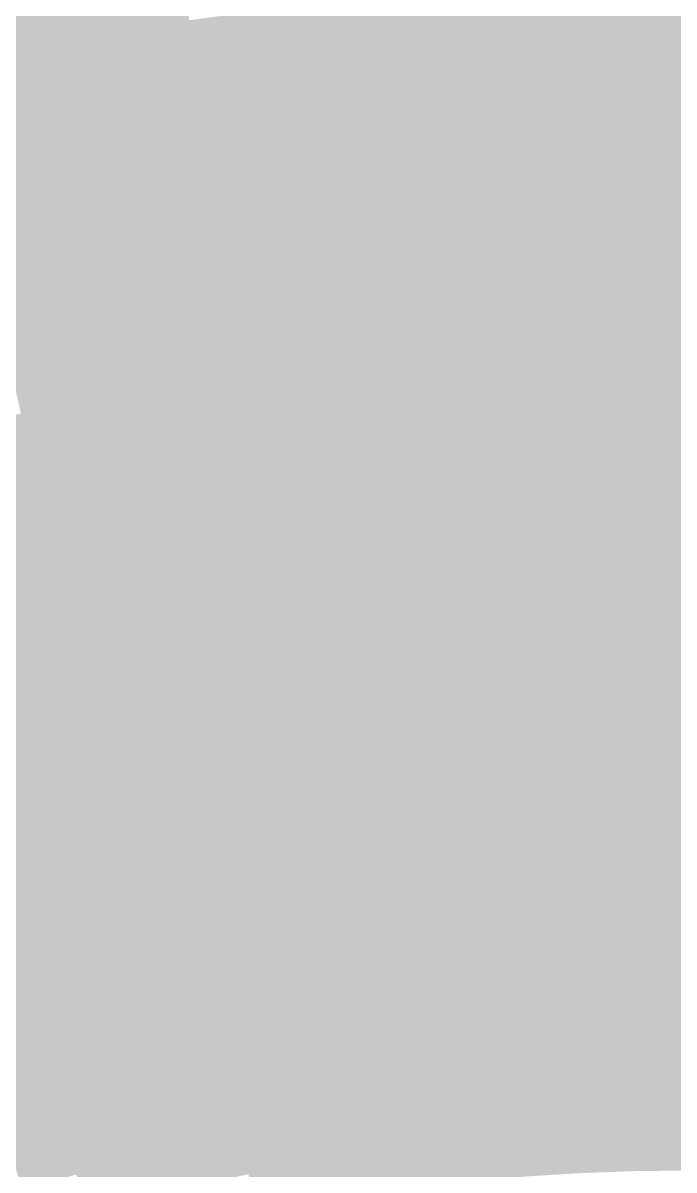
# Model space of a CAD drawing. Header units: inches. Extents: x -266 to 784, y -170 to 213.
# Drawn here: x -16.82 to -0.37, y 56.01 to 85 of the extents above; entities that cross this region are included whole.
import ezdxf

# ---------------------------------------------------------------- set-up
doc = ezdxf.new("R2010")
doc.units = ezdxf.units.IN
doc.header["$MEASUREMENT"] = 0

msp = doc.modelspace()

# ---------------------------------------------------------------- linework, layer by layer
at = {"color": 80, "true_color": 0x55ef00}
msp.add_solid([(-14.702722, 84.733877), (-14.873684, 85.719155), (-12.618821, 85.06918), (-12.765551, 86.058356)], dxfattribs=at)
at = {"color": 70, "true_color": 0x69eb00}
msp.add_solid([(-6.252988, 84.769689), (-6.326552, 85.766979), (-4.170752, 84.897614), (-4.21982, 85.896409)], dxfattribs=at)
at = {"color": 70, "true_color": 0x6feb00}
msp.add_solid([(-4.170752, 84.897614), (-4.21982, 85.896409), (-2.086004, 84.9744), (-2.110546, 85.974098)], dxfattribs=at)
at = {"color": 70, "true_color": 0x74eb00}
msp.add_solid([(-2.086004, 84.9744), (-2.110546, 85.974098), (0, 85), (0, 86)], dxfattribs=at)
at = {"color": 80, "true_color": 0x4fef00}
msp.add_solid([(-16.777768, 84.347534), (-16.972858, 85.328319), (-14.702722, 84.733877), (-14.873684, 85.719155)], dxfattribs=at)
at = {"color": 72, "true_color": 0x5eeb00}
msp.add_solid([(-10.404907, 84.36076), (-10.527318, 85.35324), (-8.331457, 84.590702), (-8.429474, 85.585886)], dxfattribs=at)
at = {"color": 72, "true_color": 0x64eb00}
msp.add_solid([(-8.331457, 84.590702), (-8.429474, 85.585886), (-6.252988, 84.769689), (-6.326552, 85.766979)], dxfattribs=at)
at = {"color": 80, "true_color": 0x4aef00}
msp.add_solid([(-18.842707, 83.910383), (-19.061808, 84.886085), (-16.777768, 84.347534), (-16.972858, 85.328319)], dxfattribs=at)
at = {"color": 80, "true_color": 0x59eb00}
msp.add_solid([(-12.47209, 84.080003), (-12.618821, 85.06918), (-10.404907, 84.36076), (-10.527318, 85.35324)], dxfattribs=at)
at = {"color": 80, "true_color": 0x53eb00}
msp.add_solid([(-14.531761, 83.7486), (-14.702722, 84.733877), (-12.47209, 84.080003), (-12.618821, 85.06918)], dxfattribs=at)
at = {"color": 72, "true_color": 0x6de600}
msp.add_solid([(-4.121685, 83.898818), (-4.170752, 84.897614), (-2.061463, 83.974701), (-2.086004, 84.9744)], dxfattribs=at)
at = {"color": 70, "true_color": 0x72e600}
msp.add_solid([(-2.061463, 83.974701), (-2.086004, 84.9744), (0, 84), (0, 85)], dxfattribs=at)
at = {"color": 80, "true_color": 0x4eeb00}
msp.add_solid([(-16.582677, 83.366749), (-16.777768, 84.347534), (-14.531761, 83.7486), (-14.702722, 84.733877)], dxfattribs=at)
at = {"color": 72, "true_color": 0x62e600}
msp.add_solid([(-8.23344, 83.595517), (-8.331457, 84.590702), (-6.179423, 83.772398), (-6.252988, 84.769689)], dxfattribs=at)
at = {"color": 72, "true_color": 0x68e600}
msp.add_solid([(-6.179423, 83.772398), (-6.252988, 84.769689), (-4.121685, 83.898818), (-4.170752, 84.897614)], dxfattribs=at)
at = {"color": 72, "true_color": 0x5de600}
msp.add_solid([(-10.282497, 83.368281), (-10.404907, 84.36076), (-8.23344, 83.595517), (-8.331457, 84.590702)], dxfattribs=at)
at = {"color": 80, "true_color": 0x48eb00}
msp.add_solid([(-18.623605, 82.934681), (-18.842707, 83.910383), (-16.582677, 83.366749), (-16.777768, 84.347534)], dxfattribs=at)
at = {"color": 80, "true_color": 0x52e600}
msp.add_solid([(-14.360799, 82.763322), (-14.531761, 83.7486), (-12.32536, 83.090827), (-12.47209, 84.080003)], dxfattribs=at)
at = {"color": 72, "true_color": 0x57e600}
msp.add_solid([(-12.32536, 83.090827), (-12.47209, 84.080003), (-10.282497, 83.368281), (-10.404907, 84.36076)], dxfattribs=at)
at = {"color": 72, "true_color": 0x66e200}
msp.add_solid([(-6.105859, 82.775108), (-6.179423, 83.772398), (-4.072617, 82.900023), (-4.121685, 83.898818)], dxfattribs=at)
at = {"color": 72, "true_color": 0x6be200}
msp.add_solid([(-4.072617, 82.900023), (-4.121685, 83.898818), (-2.036922, 82.975002), (-2.061463, 83.974701)], dxfattribs=at)
at = {"color": 72, "true_color": 0x70e200}
msp.add_solid([(-2.036922, 82.975002), (-2.061463, 83.974701), (0, 83), (0, 84)], dxfattribs=at)
at = {"color": 80, "true_color": 0x4de600}
msp.add_solid([(-16.387587, 82.385964), (-16.582677, 83.366749), (-14.360799, 82.763322), (-14.531761, 83.7486)], dxfattribs=at)
at = {"color": 72, "true_color": 0x5be200}
msp.add_solid([(-10.160086, 82.375801), (-10.282497, 83.368281), (-8.135423, 82.600332), (-8.23344, 83.595517)], dxfattribs=at)
at = {"color": 72, "true_color": 0x60e200}
msp.add_solid([(-8.135423, 82.600332), (-8.23344, 83.595517), (-6.105859, 82.775108), (-6.179423, 83.772398)], dxfattribs=at)
at = {"color": 80, "true_color": 0x47e600}
msp.add_solid([(-18.404504, 81.958979), (-18.623605, 82.934681), (-16.387587, 82.385964), (-16.582677, 83.366749)], dxfattribs=at)
at = {"color": 72, "true_color": 0x56e200}
msp.add_solid([(-12.178629, 82.10165), (-12.32536, 83.090827), (-10.160086, 82.375801), (-10.282497, 83.368281)], dxfattribs=at)
at = {"color": 72, "true_color": 0x50e200}
msp.add_solid([(-14.189837, 81.778044), (-14.360799, 82.763322), (-12.178629, 82.10165), (-12.32536, 83.090827)], dxfattribs=at)
at = {"color": 72, "true_color": 0x69de00}
msp.add_solid([(-4.023549, 81.901227), (-4.072617, 82.900023), (-2.012381, 81.975303), (-2.036922, 82.975002)], dxfattribs=at)
at = {"color": 72, "true_color": 0x6ede00}
msp.add_solid([(-2.012381, 81.975303), (-2.036922, 82.975002), (0, 82), (0, 83)], dxfattribs=at)
at = {"color": 80, "true_color": 0x4be200}
msp.add_solid([(-16.192497, 81.405178), (-16.387587, 82.385964), (-14.189837, 81.778044), (-14.360799, 82.763322)], dxfattribs=at)
at = {"color": 72, "true_color": 0x5ede00}
msp.add_solid([(-8.037406, 81.605148), (-8.135423, 82.600332), (-6.032294, 81.777817), (-6.105859, 82.775108)], dxfattribs=at)
at = {"color": 72, "true_color": 0x64de00}
msp.add_solid([(-6.032294, 81.777817), (-6.105859, 82.775108), (-4.023549, 81.901227), (-4.072617, 82.900023)], dxfattribs=at)
at = {"color": 82, "true_color": 0x46e200}
msp.add_solid([(-18.185403, 80.983277), (-18.404504, 81.958979), (-16.192497, 81.405178), (-16.387587, 82.385964)], dxfattribs=at)
at = {"color": 72, "true_color": 0x54de00}
msp.add_solid([(-12.031899, 81.112474), (-12.178629, 82.10165), (-10.037675, 81.383322), (-10.160086, 82.375801)], dxfattribs=at)
at = {"color": 72, "true_color": 0x59de00}
msp.add_solid([(-10.037675, 81.383322), (-10.160086, 82.375801), (-8.037406, 81.605148), (-8.135423, 82.600332)], dxfattribs=at)
at = {"color": 72, "true_color": 0x4fde00}
msp.add_solid([(-14.018875, 80.792767), (-14.189837, 81.778044), (-12.031899, 81.112474), (-12.178629, 82.10165)], dxfattribs=at)
at = {"color": 82, "true_color": 0x4ade00}
msp.add_solid([(-15.997406, 80.424393), (-16.192497, 81.405178), (-14.018875, 80.792767), (-14.189837, 81.778044)], dxfattribs=at)
at = {"color": 72, "true_color": 0x5dda00}
msp.add_solid([(-7.939388, 80.609963), (-8.037406, 81.605148), (-5.95873, 80.780527), (-6.032294, 81.777817)], dxfattribs=at)
at = {"color": 72, "true_color": 0x62da00}
msp.add_solid([(-5.95873, 80.780527), (-6.032294, 81.777817), (-3.974482, 80.902432), (-4.023549, 81.901227)], dxfattribs=at)
at = {"color": 72, "true_color": 0x67da00}
msp.add_solid([(-3.974482, 80.902432), (-4.023549, 81.901227), (-1.98784, 80.975604), (-2.012381, 81.975303)], dxfattribs=at)
at = {"color": 72, "true_color": 0x6cda00}
msp.add_solid([(-1.98784, 80.975604), (-2.012381, 81.975303), (0, 81), (0, 82)], dxfattribs=at)
at = {"color": 72, "true_color": 0x58da00}
msp.add_solid([(-9.915265, 80.390842), (-10.037675, 81.383322), (-7.939388, 80.609963), (-8.037406, 81.605148)], dxfattribs=at)
at = {"color": 82, "true_color": 0x44de00}
msp.add_solid([(-17.966302, 80.007575), (-18.185403, 80.983277), (-15.997406, 80.424393), (-16.192497, 81.405178)], dxfattribs=at)
at = {"color": 72, "true_color": 0x52da00}
msp.add_solid([(-11.885168, 80.123297), (-12.031899, 81.112474), (-9.915265, 80.390842), (-10.037675, 81.383322)], dxfattribs=at)
at = {"color": 72, "true_color": 0x4dda00}
msp.add_solid([(-13.847913, 79.807489), (-14.018875, 80.792767), (-11.885168, 80.123297), (-12.031899, 81.112474)], dxfattribs=at)
at = {"color": 72, "true_color": 0x60d500}
msp.add_solid([(-5.885165, 79.783237), (-5.95873, 80.780527), (-3.925414, 79.903636), (-3.974482, 80.902432)], dxfattribs=at)
at = {"color": 72, "true_color": 0x65d500}
msp.add_solid([(-3.925414, 79.903636), (-3.974482, 80.902432), (-1.963298, 79.975905), (-1.98784, 80.975604)], dxfattribs=at)
at = {"color": 72, "true_color": 0x6ad500}
msp.add_solid([(-1.963298, 79.975905), (-1.98784, 80.975604), (0, 80), (0, 81)], dxfattribs=at)
at = {"color": 82, "true_color": 0x48da00}
msp.add_solid([(-15.802316, 79.443608), (-15.997406, 80.424393), (-13.847913, 79.807489), (-14.018875, 80.792767)], dxfattribs=at)
at = {"color": 72, "true_color": 0x56d500}
msp.add_solid([(-9.792854, 79.398363), (-9.915265, 80.390842), (-7.841371, 79.614778), (-7.939388, 80.609963)], dxfattribs=at)
at = {"color": 72, "true_color": 0x5bd500}
msp.add_solid([(-7.841371, 79.614778), (-7.939388, 80.609963), (-5.885165, 79.783237), (-5.95873, 80.780527)], dxfattribs=at)
at = {"color": 82, "true_color": 0x43da00}
msp.add_solid([(-17.7472, 79.031873), (-17.966302, 80.007575), (-15.802316, 79.443608), (-15.997406, 80.424393)], dxfattribs=at)
at = {"color": 72, "true_color": 0x51d500}
msp.add_solid([(-11.738438, 79.134121), (-11.885168, 80.123297), (-9.792854, 79.398363), (-9.915265, 80.390842)], dxfattribs=at)
at = {"color": 82, "true_color": 0x4cd500}
msp.add_solid([(-13.676951, 78.822211), (-13.847913, 79.807489), (-11.738438, 79.134121), (-11.885168, 80.123297)], dxfattribs=at)
at = {"color": 82, "true_color": 0x47d500}
msp.add_solid([(-15.607226, 78.462822), (-15.802316, 79.443608), (-13.676951, 78.822211), (-13.847913, 79.807489)], dxfattribs=at)
at = {"color": 72, "true_color": 0x59d100}
msp.add_solid([(-7.743354, 78.619593), (-7.841371, 79.614778), (-5.811601, 78.785946), (-5.885165, 79.783237)], dxfattribs=at)
at = {"color": 72, "true_color": 0x5ed100}
msp.add_solid([(-5.811601, 78.785946), (-5.885165, 79.783237), (-3.876346, 78.904841), (-3.925414, 79.903636)], dxfattribs=at)
at = {"color": 72, "true_color": 0x63d100}
msp.add_solid([(-3.876346, 78.904841), (-3.925414, 79.903636), (-1.938757, 78.976207), (-1.963298, 79.975905)], dxfattribs=at)
at = {"color": 72, "true_color": 0x68d100}
msp.add_solid([(-1.938757, 78.976207), (-1.963298, 79.975905), (0, 79), (0, 80)], dxfattribs=at)
at = {"color": 82, "true_color": 0x42d500}
msp.add_solid([(-17.528099, 78.05617), (-17.7472, 79.031873), (-15.607226, 78.462822), (-15.802316, 79.443608)], dxfattribs=at)
at = {"color": 72, "true_color": 0x54d100}
msp.add_solid([(-9.670443, 78.405883), (-9.792854, 79.398363), (-7.743354, 78.619593), (-7.841371, 79.614778)], dxfattribs=at)
at = {"color": 72, "true_color": 0x4fd100}
msp.add_solid([(-11.591707, 78.144944), (-11.738438, 79.134121), (-9.670443, 78.405883), (-9.792854, 79.398363)], dxfattribs=at)
at = {"color": 82, "true_color": 0x4ad100}
msp.add_solid([(-13.505989, 77.836934), (-13.676951, 78.822211), (-11.591707, 78.144944), (-11.738438, 79.134121)], dxfattribs=at)
at = {"color": 72, "true_color": 0x5ccd00}
msp.add_solid([(-5.738036, 77.788656), (-5.811601, 78.785946), (-3.827279, 77.906046), (-3.876346, 78.904841)], dxfattribs=at)
at = {"color": 72, "true_color": 0x61cd00}
msp.add_solid([(-3.827279, 77.906046), (-3.876346, 78.904841), (-1.914216, 77.976508), (-1.938757, 78.976207)], dxfattribs=at)
at = {"color": 72, "true_color": 0x66cd00}
msp.add_solid([(-1.914216, 77.976508), (-1.938757, 78.976207), (0, 78), (0, 79)], dxfattribs=at)
at = {"color": 82, "true_color": 0x45d100}
msp.add_solid([(-15.412135, 77.482037), (-15.607226, 78.462822), (-13.505989, 77.836934), (-13.676951, 78.822211)], dxfattribs=at)
at = {"color": 72, "true_color": 0x52cd00}
msp.add_solid([(-9.548033, 77.413404), (-9.670443, 78.405883), (-7.645337, 77.624409), (-7.743354, 78.619593)], dxfattribs=at)
at = {"color": 72, "true_color": 0x57cd00}
msp.add_solid([(-7.645337, 77.624409), (-7.743354, 78.619593), (-5.738036, 77.788656), (-5.811601, 78.785946)], dxfattribs=at)
at = {"color": 82, "true_color": 0x41d100}
msp.add_solid([(-17.308998, 77.080468), (-17.528099, 78.05617), (-15.412135, 77.482037), (-15.607226, 78.462822)], dxfattribs=at)
at = {"color": 72, "true_color": 0x4ecd00}
msp.add_solid([(-11.444977, 77.155768), (-11.591707, 78.144944), (-9.548033, 77.413404), (-9.670443, 78.405883)], dxfattribs=at)
at = {"color": 82, "true_color": 0x49cd00}
msp.add_solid([(-13.335027, 76.851656), (-13.505989, 77.836934), (-11.444977, 77.155768), (-11.591707, 78.144944)], dxfattribs=at)
at = {"color": 72, "true_color": 0x63c900}
msp.add_solid([(-1.889675, 76.976809), (-1.914216, 77.976508), (0, 77), (0, 78)], dxfattribs=at)
at = {"color": 82, "true_color": 0x44cd00}
msp.add_solid([(-15.217045, 76.501252), (-15.412135, 77.482037), (-13.335027, 76.851656), (-13.505989, 77.836934)], dxfattribs=at)
at = {"color": 72, "true_color": 0x55c900}
msp.add_solid([(-7.54732, 76.629224), (-7.645337, 77.624409), (-5.664471, 76.791365), (-5.738036, 77.788656)], dxfattribs=at)
at = {"color": 72, "true_color": 0x5ac900}
msp.add_solid([(-5.664471, 76.791365), (-5.738036, 77.788656), (-3.778211, 76.90725), (-3.827279, 77.906046)], dxfattribs=at)
at = {"color": 72, "true_color": 0x5fc900}
msp.add_solid([(-3.778211, 76.90725), (-3.827279, 77.906046), (-1.889675, 76.976809), (-1.914216, 77.976508)], dxfattribs=at)
at = {"color": 82, "true_color": 0x3fcd00}
msp.add_solid([(-17.089897, 76.104766), (-17.308998, 77.080468), (-15.217045, 76.501252), (-15.412135, 77.482037)], dxfattribs=at)
at = {"color": 82, "true_color": 0x4cc900}
msp.add_solid([(-11.298247, 76.166591), (-11.444977, 77.155768), (-9.425622, 76.420924), (-9.548033, 77.413404)], dxfattribs=at)
at = {"color": 72, "true_color": 0x51c900}
msp.add_solid([(-9.425622, 76.420924), (-9.548033, 77.413404), (-7.54732, 76.629224), (-7.645337, 77.624409)], dxfattribs=at)
at = {"color": 82, "true_color": 0x47c900}
msp.add_solid([(-13.164065, 75.866378), (-13.335027, 76.851656), (-11.298247, 76.166591), (-11.444977, 77.155768)], dxfattribs=at)
at = {"color": 82, "true_color": 0x43c900}
msp.add_solid([(-15.021955, 75.520467), (-15.217045, 76.501252), (-13.164065, 75.866378), (-13.335027, 76.851656)], dxfattribs=at)
at = {"color": 72, "true_color": 0x58c400}
msp.add_solid([(-5.590907, 75.794075), (-5.664471, 76.791365), (-3.729143, 75.908455), (-3.778211, 76.90725)], dxfattribs=at)
at = {"color": 72, "true_color": 0x5dc400}
msp.add_solid([(-3.729143, 75.908455), (-3.778211, 76.90725), (-1.865133, 75.97711), (-1.889675, 76.976809)], dxfattribs=at)
at = {"color": 72, "true_color": 0x61c400}
msp.add_solid([(-1.865133, 75.97711), (-1.889675, 76.976809), (0, 76), (0, 77)], dxfattribs=at)
at = {"color": 72, "true_color": 0x4fc400}
msp.add_solid([(-9.303211, 75.428445), (-9.425622, 76.420924), (-7.449303, 75.634039), (-7.54732, 76.629224)], dxfattribs=at)
at = {"color": 72, "true_color": 0x54c400}
msp.add_solid([(-7.449303, 75.634039), (-7.54732, 76.629224), (-5.590907, 75.794075), (-5.664471, 76.791365)], dxfattribs=at)
at = {"color": 82, "true_color": 0x3ec900}
msp.add_solid([(-16.870795, 75.129064), (-17.089897, 76.104766), (-15.021955, 75.520467), (-15.217045, 76.501252)], dxfattribs=at)
at = {"color": 82, "true_color": 0x4ac400}
msp.add_solid([(-11.151516, 75.177415), (-11.298247, 76.166591), (-9.303211, 75.428445), (-9.425622, 76.420924)], dxfattribs=at)
at = {"color": 82, "true_color": 0x46c400}
msp.add_solid([(-12.993104, 74.881101), (-13.164065, 75.866378), (-11.151516, 75.177415), (-11.298247, 76.166591)], dxfattribs=at)
at = {"color": 72, "true_color": 0x5bc000}
msp.add_solid([(-3.680076, 74.909659), (-3.729143, 75.908455), (-1.840592, 74.977411), (-1.865133, 75.97711)], dxfattribs=at)
at = {"color": 72, "true_color": 0x5fc000}
msp.add_solid([(-1.840592, 74.977411), (-1.865133, 75.97711), (0, 75), (0, 76)], dxfattribs=at)
at = {"color": 82, "true_color": 0x41c400}
msp.add_solid([(-14.826864, 74.539681), (-15.021955, 75.520467), (-12.993104, 74.881101), (-13.164065, 75.866378)], dxfattribs=at)
at = {"color": 72, "true_color": 0x52c000}
msp.add_solid([(-7.351286, 74.638855), (-7.449303, 75.634039), (-5.517342, 74.796784), (-5.590907, 75.794075)], dxfattribs=at)
at = {"color": 72, "true_color": 0x56c000}
msp.add_solid([(-5.517342, 74.796784), (-5.590907, 75.794075), (-3.680076, 74.909659), (-3.729143, 75.908455)], dxfattribs=at)
at = {"color": 82, "true_color": 0x3dc400}
msp.add_solid([(-16.651694, 74.153362), (-16.870795, 75.129064), (-14.826864, 74.539681), (-15.021955, 75.520467)], dxfattribs=at)
at = {"color": 82, "true_color": 0x49c000}
msp.add_solid([(-11.004786, 74.188238), (-11.151516, 75.177415), (-9.180801, 74.435965), (-9.303211, 75.428445)], dxfattribs=at)
at = {"color": 72, "true_color": 0x4dc000}
msp.add_solid([(-9.180801, 74.435965), (-9.303211, 75.428445), (-7.351286, 74.638855), (-7.449303, 75.634039)], dxfattribs=at)
at = {"color": 82, "true_color": 0x38c400}
msp.add_solid([(-18.466494, 73.722375), (-18.709474, 74.692406), (-16.651694, 74.153362), (-16.870795, 75.129064)], dxfattribs=at)
at = {"color": 82, "true_color": 0x44c000}
msp.add_solid([(-12.822142, 73.895823), (-12.993104, 74.881101), (-11.004786, 74.188238), (-11.151516, 75.177415)], dxfattribs=at)
at = {"color": 82, "true_color": 0x40c000}
msp.add_solid([(-14.631774, 73.558896), (-14.826864, 74.539681), (-12.822142, 73.895823), (-12.993104, 74.881101)], dxfattribs=at)
at = {"color": 72, "true_color": 0x50bc00}
msp.add_solid([(-7.253268, 73.64367), (-7.351286, 74.638855), (-5.443778, 73.799494), (-5.517342, 74.796784)], dxfattribs=at)
at = {"color": 72, "true_color": 0x54bc00}
msp.add_solid([(-5.443778, 73.799494), (-5.517342, 74.796784), (-3.631008, 73.910864), (-3.680076, 74.909659)], dxfattribs=at)
at = {"color": 72, "true_color": 0x59bc00}
msp.add_solid([(-3.631008, 73.910864), (-3.680076, 74.909659), (-1.816051, 73.977713), (-1.840592, 74.977411)], dxfattribs=at)
at = {"color": 72, "true_color": 0x5dbc00}
msp.add_solid([(-1.816051, 73.977713), (-1.840592, 74.977411), (0, 74), (0, 75)], dxfattribs=at)
at = {"color": 82, "true_color": 0x3bc000}
msp.add_solid([(-16.432593, 73.17766), (-16.651694, 74.153362), (-14.631774, 73.558896), (-14.826864, 74.539681)], dxfattribs=at)
at = {"color": 82, "true_color": 0x4cbc00}
msp.add_solid([(-9.05839, 73.443486), (-9.180801, 74.435965), (-7.253268, 73.64367), (-7.351286, 74.638855)], dxfattribs=at)
at = {"color": 82, "true_color": 0x47bc00}
msp.add_solid([(-10.858055, 73.199062), (-11.004786, 74.188238), (-9.05839, 73.443486), (-9.180801, 74.435965)], dxfattribs=at)
at = {"color": 82, "true_color": 0x37c000}
msp.add_solid([(-18.223513, 72.752344), (-18.466494, 73.722375), (-16.432593, 73.17766), (-16.651694, 74.153362)], dxfattribs=at)
at = {"color": 82, "true_color": 0x43bc00}
msp.add_solid([(-12.65118, 72.910546), (-12.822142, 73.895823), (-10.858055, 73.199062), (-11.004786, 74.188238)], dxfattribs=at)
at = {"color": 72, "true_color": 0x57b700}
msp.add_solid([(-3.58194, 72.912068), (-3.631008, 73.910864), (-1.79151, 72.978014), (-1.816051, 73.977713)], dxfattribs=at)
at = {"color": 72, "true_color": 0x5bb700}
msp.add_solid([(-1.79151, 72.978014), (-1.816051, 73.977713), (0, 73), (0, 74)], dxfattribs=at)
at = {"color": 82, "true_color": 0x3ebc00}
msp.add_solid([(-14.436684, 72.578111), (-14.631774, 73.558896), (-12.65118, 72.910546), (-12.822142, 73.895823)], dxfattribs=at)
at = {"color": 74, "true_color": 0x4ab700}
msp.add_solid([(-8.935979, 72.451006), (-9.05839, 73.443486), (-7.155251, 72.648485), (-7.253268, 73.64367)], dxfattribs=at)
at = {"color": 74, "true_color": 0x4eb700}
msp.add_solid([(-7.155251, 72.648485), (-7.253268, 73.64367), (-5.370213, 72.802203), (-5.443778, 73.799494)], dxfattribs=at)
at = {"color": 72, "true_color": 0x52b700}
msp.add_solid([(-5.370213, 72.802203), (-5.443778, 73.799494), (-3.58194, 72.912068), (-3.631008, 73.910864)], dxfattribs=at)
at = {"color": 82, "true_color": 0x3abc00}
msp.add_solid([(-16.213492, 72.201958), (-16.432593, 73.17766), (-14.436684, 72.578111), (-14.631774, 73.558896)], dxfattribs=at)
at = {"color": 82, "true_color": 0x46b700}
msp.add_solid([(-10.711325, 72.209885), (-10.858055, 73.199062), (-8.935979, 72.451006), (-9.05839, 73.443486)], dxfattribs=at)
at = {"color": 82, "true_color": 0x36bc00}
msp.add_solid([(-17.980533, 71.782313), (-18.223513, 72.752344), (-16.213492, 72.201958), (-16.432593, 73.17766)], dxfattribs=at)
at = {"color": 82, "true_color": 0x41b700}
msp.add_solid([(-12.480218, 71.925268), (-12.65118, 72.910546), (-10.711325, 72.209885), (-10.858055, 73.199062)], dxfattribs=at)
at = {"color": 82, "true_color": 0x3db700}
msp.add_solid([(-14.241594, 71.597325), (-14.436684, 72.578111), (-12.480218, 71.925268), (-12.65118, 72.910546)], dxfattribs=at)
at = {"color": 74, "true_color": 0x4cb300}
msp.add_solid([(-7.057234, 71.6533), (-7.155251, 72.648485), (-5.296649, 71.804913), (-5.370213, 72.802203)], dxfattribs=at)
at = {"color": 74, "true_color": 0x51b300}
msp.add_solid([(-5.296649, 71.804913), (-5.370213, 72.802203), (-3.532873, 71.913273), (-3.58194, 72.912068)], dxfattribs=at)
at = {"color": 74, "true_color": 0x55b300}
msp.add_solid([(-3.532873, 71.913273), (-3.58194, 72.912068), (-1.766968, 71.978315), (-1.79151, 72.978014)], dxfattribs=at)
at = {"color": 72, "true_color": 0x59b300}
msp.add_solid([(-1.766968, 71.978315), (-1.79151, 72.978014), (0, 72), (0, 73)], dxfattribs=at)
at = {"color": 82, "true_color": 0x39b700}
msp.add_solid([(-15.994391, 71.226255), (-16.213492, 72.201958), (-14.241594, 71.597325), (-14.436684, 72.578111)], dxfattribs=at)
at = {"color": 74, "true_color": 0x48b300}
msp.add_solid([(-8.813569, 71.458526), (-8.935979, 72.451006), (-7.057234, 71.6533), (-7.155251, 72.648485)], dxfattribs=at)
at = {"color": 82, "true_color": 0x34b700}
msp.add_solid([(-17.737553, 70.812281), (-17.980533, 71.782313), (-15.994391, 71.226255), (-16.213492, 72.201958)], dxfattribs=at)
at = {"color": 82, "true_color": 0x40b300}
msp.add_solid([(-12.309256, 70.93999), (-12.480218, 71.925268), (-10.564594, 71.220709), (-10.711325, 72.209885)], dxfattribs=at)
at = {"color": 74, "true_color": 0x44b300}
msp.add_solid([(-10.564594, 71.220709), (-10.711325, 72.209885), (-8.813569, 71.458526), (-8.935979, 72.451006)], dxfattribs=at)
at = {"color": 82, "true_color": 0x3bb300}
msp.add_solid([(-14.046503, 70.61654), (-14.241594, 71.597325), (-12.309256, 70.93999), (-12.480218, 71.925268)], dxfattribs=at)
at = {"color": 74, "true_color": 0x4faf00}
msp.add_solid([(-5.223084, 70.807622), (-5.296649, 71.804913), (-3.483805, 70.914477), (-3.532873, 71.913273)], dxfattribs=at)
at = {"color": 74, "true_color": 0x53af00}
msp.add_solid([(-3.483805, 70.914477), (-3.532873, 71.913273), (-1.742427, 70.978616), (-1.766968, 71.978315)], dxfattribs=at)
at = {"color": 74, "true_color": 0x57af00}
msp.add_solid([(-1.742427, 70.978616), (-1.766968, 71.978315), (0, 71), (0, 72)], dxfattribs=at)
at = {"color": 74, "true_color": 0x46af00}
msp.add_solid([(-8.691158, 70.466047), (-8.813569, 71.458526), (-6.959217, 70.658116), (-7.057234, 71.6533)], dxfattribs=at)
at = {"color": 74, "true_color": 0x4aaf00}
msp.add_solid([(-6.959217, 70.658116), (-7.057234, 71.6533), (-5.223084, 70.807622), (-5.296649, 71.804913)], dxfattribs=at)
at = {"color": 82, "true_color": 0x37b300}
msp.add_solid([(-15.775289, 70.250553), (-15.994391, 71.226255), (-14.046503, 70.61654), (-14.241594, 71.597325)], dxfattribs=at)
at = {"color": 74, "true_color": 0x42af00}
msp.add_solid([(-10.417864, 70.231532), (-10.564594, 71.220709), (-8.691158, 70.466047), (-8.813569, 71.458526)], dxfattribs=at)
at = {"color": 82, "true_color": 0x33b300}
msp.add_solid([(-17.494573, 69.84225), (-17.737553, 70.812281), (-15.775289, 70.250553), (-15.994391, 71.226255)], dxfattribs=at)
at = {"color": 74, "true_color": 0x3eaf00}
msp.add_solid([(-12.138294, 69.954713), (-12.309256, 70.93999), (-10.417864, 70.231532), (-10.564594, 71.220709)], dxfattribs=at)
at = {"color": 74, "true_color": 0x3aaf00}
msp.add_solid([(-13.851413, 69.635755), (-14.046503, 70.61654), (-12.138294, 69.954713), (-12.309256, 70.93999)], dxfattribs=at)
at = {"color": 74, "true_color": 0x49ab00}
msp.add_solid([(-6.8612, 69.662931), (-6.959217, 70.658116), (-5.149519, 69.810332), (-5.223084, 70.807622)], dxfattribs=at)
at = {"color": 74, "true_color": 0x4dab00}
msp.add_solid([(-5.149519, 69.810332), (-5.223084, 70.807622), (-3.434737, 69.915682), (-3.483805, 70.914477)], dxfattribs=at)
at = {"color": 74, "true_color": 0x51ab00}
msp.add_solid([(-3.434737, 69.915682), (-3.483805, 70.914477), (-1.717886, 69.978917), (-1.742427, 70.978616)], dxfattribs=at)
at = {"color": 74, "true_color": 0x55ab00}
msp.add_solid([(-1.717886, 69.978917), (-1.742427, 70.978616), (0, 70), (0, 71)], dxfattribs=at)
at = {"color": 84, "true_color": 0x36af00}
msp.add_solid([(-15.556188, 69.274851), (-15.775289, 70.250553), (-13.851413, 69.635755), (-14.046503, 70.61654)], dxfattribs=at)
at = {"color": 74, "true_color": 0x41ab00}
msp.add_solid([(-10.271133, 69.242356), (-10.417864, 70.231532), (-8.568747, 69.473567), (-8.691158, 70.466047)], dxfattribs=at)
at = {"color": 74, "true_color": 0x45ab00}
msp.add_solid([(-8.568747, 69.473567), (-8.691158, 70.466047), (-6.8612, 69.662931), (-6.959217, 70.658116)], dxfattribs=at)
at = {"color": 84, "true_color": 0x32af00}
msp.add_solid([(-17.251593, 68.872219), (-17.494573, 69.84225), (-15.556188, 69.274851), (-15.775289, 70.250553)], dxfattribs=at)
at = {"color": 74, "true_color": 0x3dab00}
msp.add_solid([(-11.967332, 68.969435), (-12.138294, 69.954713), (-10.271133, 69.242356), (-10.417864, 70.231532)], dxfattribs=at)
at = {"color": 74, "true_color": 0x39ab00}
msp.add_solid([(-13.656323, 68.65497), (-13.851413, 69.635755), (-11.967332, 68.969435), (-12.138294, 69.954713)], dxfattribs=at)
at = {"color": 74, "true_color": 0x4ba600}
msp.add_solid([(-5.075955, 68.813042), (-5.149519, 69.810332), (-3.38567, 68.916886), (-3.434737, 69.915682)], dxfattribs=at)
at = {"color": 74, "true_color": 0x4fa600}
msp.add_solid([(-3.38567, 68.916886), (-3.434737, 69.915682), (-1.693345, 68.979218), (-1.717886, 69.978917)], dxfattribs=at)
at = {"color": 74, "true_color": 0x53a600}
msp.add_solid([(-1.693345, 68.979218), (-1.717886, 69.978917), (0, 69), (0, 70)], dxfattribs=at)
at = {"color": 84, "true_color": 0x35ab00}
msp.add_solid([(-15.337087, 68.299149), (-15.556188, 69.274851), (-13.656323, 68.65497), (-13.851413, 69.635755)], dxfattribs=at)
at = {"color": 74, "true_color": 0x43a600}
msp.add_solid([(-8.446337, 68.481088), (-8.568747, 69.473567), (-6.763183, 68.667746), (-6.8612, 69.662931)], dxfattribs=at)
at = {"color": 74, "true_color": 0x47a600}
msp.add_solid([(-6.763183, 68.667746), (-6.8612, 69.662931), (-5.075955, 68.813042), (-5.149519, 69.810332)], dxfattribs=at)
at = {"color": 74, "true_color": 0x3fa600}
msp.add_solid([(-10.124403, 68.253179), (-10.271133, 69.242356), (-8.446337, 68.481088), (-8.568747, 69.473567)], dxfattribs=at)
at = {"color": 84, "true_color": 0x31ab00}
msp.add_solid([(-17.008613, 67.902188), (-17.251593, 68.872219), (-15.337087, 68.299149), (-15.556188, 69.274851)], dxfattribs=at)
at = {"color": 74, "true_color": 0x3ba600}
msp.add_solid([(-11.79637, 67.984157), (-11.967332, 68.969435), (-10.124403, 68.253179), (-10.271133, 69.242356)], dxfattribs=at)
at = {"color": 74, "true_color": 0x50a200}
msp.add_solid([(-1.668804, 67.97952), (-1.693345, 68.979218), (0, 68), (0, 69)], dxfattribs=at)
at = {"color": 84, "true_color": 0x37a600}
msp.add_solid([(-13.461232, 67.674184), (-13.656323, 68.65497), (-11.79637, 67.984157), (-11.967332, 68.969435)], dxfattribs=at)
at = {"color": 74, "true_color": 0x45a200}
msp.add_solid([(-6.665166, 67.672561), (-6.763183, 68.667746), (-5.00239, 67.815751), (-5.075955, 68.813042)], dxfattribs=at)
at = {"color": 74, "true_color": 0x49a200}
msp.add_solid([(-5.00239, 67.815751), (-5.075955, 68.813042), (-3.336602, 67.918091), (-3.38567, 68.916886)], dxfattribs=at)
at = {"color": 74, "true_color": 0x4da200}
msp.add_solid([(-3.336602, 67.918091), (-3.38567, 68.916886), (-1.668804, 67.97952), (-1.693345, 68.979218)], dxfattribs=at)
at = {"color": 84, "true_color": 0x33a600}
msp.add_solid([(-15.117986, 67.323447), (-15.337087, 68.299149), (-13.461232, 67.674184), (-13.656323, 68.65497)], dxfattribs=at)
at = {"color": 74, "true_color": 0x3da200}
msp.add_solid([(-9.977672, 67.264003), (-10.124403, 68.253179), (-8.323926, 67.488608), (-8.446337, 68.481088)], dxfattribs=at)
at = {"color": 74, "true_color": 0x41a200}
msp.add_solid([(-8.323926, 67.488608), (-8.446337, 68.481088), (-6.665166, 67.672561), (-6.763183, 68.667746)], dxfattribs=at)
at = {"color": 84, "true_color": 0x2fa600}
msp.add_solid([(-16.765632, 66.932156), (-17.008613, 67.902188), (-15.117986, 67.323447), (-15.337087, 68.299149)], dxfattribs=at)
at = {"color": 74, "true_color": 0x3aa200}
msp.add_solid([(-11.625408, 66.99888), (-11.79637, 67.984157), (-9.977672, 67.264003), (-10.124403, 68.253179)], dxfattribs=at)
at = {"color": 84, "true_color": 0x2ca600}
msp.add_solid([(-18.40318, 66.500549), (-18.669893, 67.464325), (-16.765632, 66.932156), (-17.008613, 67.902188)], dxfattribs=at)
at = {"color": 84, "true_color": 0x36a200}
msp.add_solid([(-13.266142, 66.693399), (-13.461232, 67.674184), (-11.625408, 66.99888), (-11.79637, 67.984157)], dxfattribs=at)
at = {"color": 74, "true_color": 0x479e00}
msp.add_solid([(-4.928826, 66.818461), (-5.00239, 67.815751), (-3.287534, 66.919296), (-3.336602, 67.918091)], dxfattribs=at)
at = {"color": 74, "true_color": 0x4b9e00}
msp.add_solid([(-3.287534, 66.919296), (-3.336602, 67.918091), (-1.644262, 66.979821), (-1.668804, 67.97952)], dxfattribs=at)
at = {"color": 74, "true_color": 0x4e9e00}
msp.add_solid([(-1.644262, 66.979821), (-1.668804, 67.97952), (0, 67), (0, 68)], dxfattribs=at)
at = {"color": 84, "true_color": 0x32a200}
msp.add_solid([(-14.898884, 66.347745), (-15.117986, 67.323447), (-13.266142, 66.693399), (-13.461232, 67.674184)], dxfattribs=at)
at = {"color": 74, "true_color": 0x409e00}
msp.add_solid([(-8.201515, 66.496129), (-8.323926, 67.488608), (-6.567148, 66.677377), (-6.665166, 67.672561)], dxfattribs=at)
at = {"color": 74, "true_color": 0x439e00}
msp.add_solid([(-6.567148, 66.677377), (-6.665166, 67.672561), (-4.928826, 66.818461), (-5.00239, 67.815751)], dxfattribs=at)
at = {"color": 84, "true_color": 0x2ea200}
msp.add_solid([(-16.522652, 65.962125), (-16.765632, 66.932156), (-14.898884, 66.347745), (-15.117986, 67.323447)], dxfattribs=at)
at = {"color": 84, "true_color": 0x389e00}
msp.add_solid([(-11.454447, 66.013602), (-11.625408, 66.99888), (-9.830942, 66.274826), (-9.977672, 67.264003)], dxfattribs=at)
at = {"color": 74, "true_color": 0x3c9e00}
msp.add_solid([(-9.830942, 66.274826), (-9.977672, 67.264003), (-8.201515, 66.496129), (-8.323926, 67.488608)], dxfattribs=at)
at = {"color": 84, "true_color": 0x349e00}
msp.add_solid([(-13.071052, 65.712614), (-13.266142, 66.693399), (-11.454447, 66.013602), (-11.625408, 66.99888)], dxfattribs=at)
at = {"color": 74, "true_color": 0x499a00}
msp.add_solid([(-3.238467, 65.9205), (-3.287534, 66.919296), (-1.619721, 65.980122), (-1.644262, 66.979821)], dxfattribs=at)
at = {"color": 74, "true_color": 0x4c9a00}
msp.add_solid([(-1.619721, 65.980122), (-1.644262, 66.979821), (0, 66), (0, 67)], dxfattribs=at)
at = {"color": 84, "true_color": 0x2aa200}
msp.add_solid([(-18.136468, 65.536772), (-18.40318, 66.500549), (-16.522652, 65.962125), (-16.765632, 66.932156)], dxfattribs=at)
at = {"color": 84, "true_color": 0x319e00}
msp.add_solid([(-14.679783, 65.372043), (-14.898884, 66.347745), (-13.071052, 65.712614), (-13.266142, 66.693399)], dxfattribs=at)
at = {"color": 74, "true_color": 0x3e9a00}
msp.add_solid([(-8.079105, 65.503649), (-8.201515, 66.496129), (-6.469131, 65.682192), (-6.567148, 66.677377)], dxfattribs=at)
at = {"color": 74, "true_color": 0x419a00}
msp.add_solid([(-6.469131, 65.682192), (-6.567148, 66.677377), (-4.855261, 65.82117), (-4.928826, 66.818461)], dxfattribs=at)
at = {"color": 74, "true_color": 0x459a00}
msp.add_solid([(-4.855261, 65.82117), (-4.928826, 66.818461), (-3.238467, 65.9205), (-3.287534, 66.919296)], dxfattribs=at)
at = {"color": 74, "true_color": 0x3a9a00}
msp.add_solid([(-9.684211, 65.28565), (-9.830942, 66.274826), (-8.079105, 65.503649), (-8.201515, 66.496129)], dxfattribs=at)
at = {"color": 84, "true_color": 0x2d9e00}
msp.add_solid([(-16.279672, 64.992094), (-16.522652, 65.962125), (-14.679783, 65.372043), (-14.898884, 66.347745)], dxfattribs=at)
at = {"color": 84, "true_color": 0x379a00}
msp.add_solid([(-11.283485, 65.028324), (-11.454447, 66.013602), (-9.684211, 65.28565), (-9.830942, 66.274826)], dxfattribs=at)
at = {"color": 84, "true_color": 0x299e00}
msp.add_solid([(-17.869755, 64.572996), (-18.136468, 65.536772), (-16.279672, 64.992094), (-16.522652, 65.962125)], dxfattribs=at)
at = {"color": 84, "true_color": 0x339a00}
msp.add_solid([(-12.875961, 64.731829), (-13.071052, 65.712614), (-11.283485, 65.028324), (-11.454447, 66.013602)], dxfattribs=at)
at = {"color": 74, "true_color": 0x409500}
msp.add_solid([(-6.371114, 64.687007), (-6.469131, 65.682192), (-4.781697, 64.82388), (-4.855261, 65.82117)], dxfattribs=at)
at = {"color": 74, "true_color": 0x439500}
msp.add_solid([(-4.781697, 64.82388), (-4.855261, 65.82117), (-3.189399, 64.921705), (-3.238467, 65.9205)], dxfattribs=at)
at = {"color": 74, "true_color": 0x479500}
msp.add_solid([(-3.189399, 64.921705), (-3.238467, 65.9205), (-1.59518, 64.980423), (-1.619721, 65.980122)], dxfattribs=at)
at = {"color": 74, "true_color": 0x4a9500}
msp.add_solid([(-1.59518, 64.980423), (-1.619721, 65.980122), (0, 65), (0, 66)], dxfattribs=at)
at = {"color": 84, "true_color": 0x2f9a00}
msp.add_solid([(-14.460682, 64.396341), (-14.679783, 65.372043), (-12.875961, 64.731829), (-13.071052, 65.712614)], dxfattribs=at)
at = {"color": 74, "true_color": 0x3c9500}
msp.add_solid([(-7.956694, 64.51117), (-8.079105, 65.503649), (-6.371114, 64.687007), (-6.469131, 65.682192)], dxfattribs=at)
at = {"color": 84, "true_color": 0x2c9a00}
msp.add_solid([(-16.036692, 64.022063), (-16.279672, 64.992094), (-14.460682, 64.396341), (-14.679783, 65.372043)], dxfattribs=at)
at = {"color": 84, "true_color": 0x359500}
msp.add_solid([(-11.112523, 64.043047), (-11.283485, 65.028324), (-9.537481, 64.296473), (-9.684211, 65.28565)], dxfattribs=at)
at = {"color": 74, "true_color": 0x399500}
msp.add_solid([(-9.537481, 64.296473), (-9.684211, 65.28565), (-7.956694, 64.51117), (-8.079105, 65.503649)], dxfattribs=at)
at = {"color": 84, "true_color": 0x289a00}
msp.add_solid([(-17.603042, 63.60922), (-17.869755, 64.572996), (-16.036692, 64.022063), (-16.279672, 64.992094)], dxfattribs=at)
at = {"color": 84, "true_color": 0x329500}
msp.add_solid([(-12.680871, 63.751043), (-12.875961, 64.731829), (-11.112523, 64.043047), (-11.283485, 65.028324)], dxfattribs=at)
at = {"color": 74, "true_color": 0x459100}
msp.add_solid([(-3.140331, 63.922909), (-3.189399, 64.921705), (-1.570639, 63.980724), (-1.59518, 64.980423)], dxfattribs=at)
at = {"color": 74, "true_color": 0x489100}
msp.add_solid([(-1.570639, 63.980724), (-1.59518, 64.980423), (0, 64), (0, 65)], dxfattribs=at)
at = {"color": 84, "true_color": 0x2e9500}
msp.add_solid([(-14.241581, 63.420638), (-14.460682, 64.396341), (-12.680871, 63.751043), (-12.875961, 64.731829)], dxfattribs=at)
at = {"color": 76, "true_color": 0x3a9100}
msp.add_solid([(-7.834283, 63.51869), (-7.956694, 64.51117), (-6.273097, 63.691823), (-6.371114, 64.687007)], dxfattribs=at)
at = {"color": 74, "true_color": 0x3e9100}
msp.add_solid([(-6.273097, 63.691823), (-6.371114, 64.687007), (-4.708132, 63.826589), (-4.781697, 64.82388)], dxfattribs=at)
at = {"color": 74, "true_color": 0x419100}
msp.add_solid([(-4.708132, 63.826589), (-4.781697, 64.82388), (-3.140331, 63.922909), (-3.189399, 64.921705)], dxfattribs=at)
at = {"color": 84, "true_color": 0x2b9500}
msp.add_solid([(-15.793712, 63.052031), (-16.036692, 64.022063), (-14.241581, 63.420638), (-14.460682, 64.396341)], dxfattribs=at)
at = {"color": 84, "true_color": 0x379100}
msp.add_solid([(-9.39075, 63.307297), (-9.537481, 64.296473), (-7.834283, 63.51869), (-7.956694, 64.51117)], dxfattribs=at)
at = {"color": 84, "true_color": 0x349100}
msp.add_solid([(-10.941561, 63.057769), (-11.112523, 64.043047), (-9.39075, 63.307297), (-9.537481, 64.296473)], dxfattribs=at)
at = {"color": 84, "true_color": 0x279500}
msp.add_solid([(-17.336329, 62.645444), (-17.603042, 63.60922), (-15.793712, 63.052031), (-16.036692, 64.022063)], dxfattribs=at)
at = {"color": 84, "true_color": 0x309100}
msp.add_solid([(-12.485781, 62.770258), (-12.680871, 63.751043), (-10.941561, 63.057769), (-11.112523, 64.043047)], dxfattribs=at)
at = {"color": 76, "true_color": 0x3c8d00}
msp.add_solid([(-6.17508, 62.696638), (-6.273097, 63.691823), (-4.634568, 62.829299), (-4.708132, 63.826589)], dxfattribs=at)
at = {"color": 76, "true_color": 0x3f8d00}
msp.add_solid([(-4.634568, 62.829299), (-4.708132, 63.826589), (-3.091263, 62.924114), (-3.140331, 63.922909)], dxfattribs=at)
at = {"color": 76, "true_color": 0x438d00}
msp.add_solid([(-3.091263, 62.924114), (-3.140331, 63.922909), (-1.546097, 62.981026), (-1.570639, 63.980724)], dxfattribs=at)
at = {"color": 74, "true_color": 0x468d00}
msp.add_solid([(-1.546097, 62.981026), (-1.570639, 63.980724), (0, 63), (0, 64)], dxfattribs=at)
at = {"color": 84, "true_color": 0x2d9100}
msp.add_solid([(-14.022479, 62.444936), (-14.241581, 63.420638), (-12.485781, 62.770258), (-12.680871, 63.751043)], dxfattribs=at)
at = {"color": 76, "true_color": 0x358d00}
msp.add_solid([(-9.24402, 62.31812), (-9.39075, 63.307297), (-7.711873, 62.526211), (-7.834283, 63.51869)], dxfattribs=at)
at = {"color": 76, "true_color": 0x398d00}
msp.add_solid([(-7.711873, 62.526211), (-7.834283, 63.51869), (-6.17508, 62.696638), (-6.273097, 63.691823)], dxfattribs=at)
at = {"color": 84, "true_color": 0x299100}
msp.add_solid([(-15.550732, 62.082), (-15.793712, 63.052031), (-14.022479, 62.444936), (-14.241581, 63.420638)], dxfattribs=at)
at = {"color": 84, "true_color": 0x328d00}
msp.add_solid([(-10.770599, 62.072491), (-10.941561, 63.057769), (-9.24402, 62.31812), (-9.39075, 63.307297)], dxfattribs=at)
at = {"color": 84, "true_color": 0x269100}
msp.add_solid([(-17.069616, 61.681668), (-17.336329, 62.645444), (-15.550732, 62.082), (-15.793712, 63.052031)], dxfattribs=at)
at = {"color": 84, "true_color": 0x2f8d00}
msp.add_solid([(-12.29069, 61.789473), (-12.485781, 62.770258), (-10.770599, 62.072491), (-10.941561, 63.057769)], dxfattribs=at)
at = {"color": 76, "true_color": 0x3d8900}
msp.add_solid([(-4.561003, 61.832008), (-4.634568, 62.829299), (-3.042196, 61.925318), (-3.091263, 62.924114)], dxfattribs=at)
at = {"color": 76, "true_color": 0x418900}
msp.add_solid([(-3.042196, 61.925318), (-3.091263, 62.924114), (-1.521556, 61.981327), (-1.546097, 62.981026)], dxfattribs=at)
at = {"color": 76, "true_color": 0x448900}
msp.add_solid([(-1.521556, 61.981327), (-1.546097, 62.981026), (0, 62), (0, 63)], dxfattribs=at)
at = {"color": 84, "true_color": 0x2b8d00}
msp.add_solid([(-13.803378, 61.469234), (-14.022479, 62.444936), (-12.29069, 61.789473), (-12.485781, 62.770258)], dxfattribs=at)
at = {"color": 76, "true_color": 0x378900}
msp.add_solid([(-7.589462, 61.533731), (-7.711873, 62.526211), (-6.077063, 61.701453), (-6.17508, 62.696638)], dxfattribs=at)
at = {"color": 76, "true_color": 0x3a8900}
msp.add_solid([(-6.077063, 61.701453), (-6.17508, 62.696638), (-4.561003, 61.832008), (-4.634568, 62.829299)], dxfattribs=at)
at = {"color": 84, "true_color": 0x288d00}
msp.add_solid([(-15.307751, 61.111969), (-15.550732, 62.082), (-13.803378, 61.469234), (-14.022479, 62.444936)], dxfattribs=at)
at = {"color": 76, "true_color": 0x348900}
msp.add_solid([(-9.097289, 61.328944), (-9.24402, 62.31812), (-7.589462, 61.533731), (-7.711873, 62.526211)], dxfattribs=at)
at = {"color": 84, "true_color": 0x258d00}
msp.add_solid([(-16.802904, 60.717892), (-17.069616, 61.681668), (-15.307751, 61.111969), (-15.550732, 62.082)], dxfattribs=at)
at = {"color": 86, "true_color": 0x2d8900}
msp.add_solid([(-12.0956, 60.808687), (-12.29069, 61.789473), (-10.599637, 61.087214), (-10.770599, 62.072491)], dxfattribs=at)
at = {"color": 76, "true_color": 0x318900}
msp.add_solid([(-10.599637, 61.087214), (-10.770599, 62.072491), (-9.097289, 61.328944), (-9.24402, 62.31812)], dxfattribs=at)
at = {"color": 86, "true_color": 0x2a8900}
msp.add_solid([(-13.584277, 60.493532), (-13.803378, 61.469234), (-12.0956, 60.808687), (-12.29069, 61.789473)], dxfattribs=at)
at = {"color": 76, "true_color": 0x388400}
msp.add_solid([(-5.979046, 60.706268), (-6.077063, 61.701453), (-4.487438, 60.834718), (-4.561003, 61.832008)], dxfattribs=at)
at = {"color": 76, "true_color": 0x3b8400}
msp.add_solid([(-4.487438, 60.834718), (-4.561003, 61.832008), (-2.993128, 60.926523), (-3.042196, 61.925318)], dxfattribs=at)
at = {"color": 76, "true_color": 0x3f8400}
msp.add_solid([(-2.993128, 60.926523), (-3.042196, 61.925318), (-1.497015, 60.981628), (-1.521556, 61.981327)], dxfattribs=at)
at = {"color": 76, "true_color": 0x428400}
msp.add_solid([(-1.497015, 60.981628), (-1.521556, 61.981327), (0, 61), (0, 62)], dxfattribs=at)
at = {"color": 84, "true_color": 0x228d00}
msp.add_solid([(-18.287935, 60.287241), (-18.578219, 61.244181), (-16.802904, 60.717892), (-17.069616, 61.681668)], dxfattribs=at)
at = {"color": 86, "true_color": 0x278900}
msp.add_solid([(-15.064771, 60.141938), (-15.307751, 61.111969), (-13.584277, 60.493532), (-13.803378, 61.469234)], dxfattribs=at)
at = {"color": 76, "true_color": 0x328400}
msp.add_solid([(-8.950559, 60.339767), (-9.097289, 61.328944), (-7.467051, 60.541252), (-7.589462, 61.533731)], dxfattribs=at)
at = {"color": 76, "true_color": 0x358400}
msp.add_solid([(-7.467051, 60.541252), (-7.589462, 61.533731), (-5.979046, 60.706268), (-6.077063, 61.701453)], dxfattribs=at)
at = {"color": 76, "true_color": 0x2f8400}
msp.add_solid([(-10.428675, 60.101936), (-10.599637, 61.087214), (-8.950559, 60.339767), (-9.097289, 61.328944)], dxfattribs=at)
at = {"color": 86, "true_color": 0x248900}
msp.add_solid([(-16.536191, 59.754116), (-16.802904, 60.717892), (-15.064771, 60.141938), (-15.307751, 61.111969)], dxfattribs=at)
at = {"color": 86, "true_color": 0x2c8400}
msp.add_solid([(-11.90051, 59.827902), (-12.0956, 60.808687), (-10.428675, 60.101936), (-10.599637, 61.087214)], dxfattribs=at)
at = {"color": 76, "true_color": 0x398000}
msp.add_solid([(-4.413874, 59.837427), (-4.487438, 60.834718), (-2.94406, 59.927727), (-2.993128, 60.926523)], dxfattribs=at)
at = {"color": 76, "true_color": 0x3c8000}
msp.add_solid([(-2.94406, 59.927727), (-2.993128, 60.926523), (-1.472474, 59.981929), (-1.497015, 60.981628)], dxfattribs=at)
at = {"color": 76, "true_color": 0x408000}
msp.add_solid([(-1.472474, 59.981929), (-1.497015, 60.981628), (0, 60), (0, 61)], dxfattribs=at)
at = {"color": 86, "true_color": 0x218900}
msp.add_solid([(-17.99765, 59.330301), (-18.287935, 60.287241), (-16.536191, 59.754116), (-16.802904, 60.717892)], dxfattribs=at)
at = {"color": 86, "true_color": 0x298400}
msp.add_solid([(-13.365176, 59.51783), (-13.584277, 60.493532), (-11.90051, 59.827902), (-12.0956, 60.808687)], dxfattribs=at)
at = {"color": 76, "true_color": 0x348000}
msp.add_solid([(-7.344641, 59.548772), (-7.467051, 60.541252), (-5.881028, 59.711084), (-5.979046, 60.706268)], dxfattribs=at)
at = {"color": 76, "true_color": 0x378000}
msp.add_solid([(-5.881028, 59.711084), (-5.979046, 60.706268), (-4.413874, 59.837427), (-4.487438, 60.834718)], dxfattribs=at)
at = {"color": 86, "true_color": 0x268400}
msp.add_solid([(-14.821791, 59.171906), (-15.064771, 60.141938), (-13.365176, 59.51783), (-13.584277, 60.493532)], dxfattribs=at)
at = {"color": 86, "true_color": 0x2d8000}
msp.add_solid([(-10.257713, 59.116659), (-10.428675, 60.101936), (-8.803828, 59.350591), (-8.950559, 60.339767)], dxfattribs=at)
at = {"color": 76, "true_color": 0x318000}
msp.add_solid([(-8.803828, 59.350591), (-8.950559, 60.339767), (-7.344641, 59.548772), (-7.467051, 60.541252)], dxfattribs=at)
at = {"color": 86, "true_color": 0x238400}
msp.add_solid([(-16.269478, 58.79034), (-16.536191, 59.754116), (-14.821791, 59.171906), (-15.064771, 60.141938)], dxfattribs=at)
at = {"color": 86, "true_color": 0x2a8000}
msp.add_solid([(-11.705419, 58.847117), (-11.90051, 59.827902), (-10.257713, 59.116659), (-10.428675, 60.101936)], dxfattribs=at)
at = {"color": 86, "true_color": 0x208400}
msp.add_solid([(-17.707365, 58.37336), (-17.99765, 59.330301), (-16.269478, 58.79034), (-16.536191, 59.754116)], dxfattribs=at)
at = {"color": 86, "true_color": 0x288000}
msp.add_solid([(-13.146074, 58.542128), (-13.365176, 59.51783), (-11.705419, 58.847117), (-11.90051, 59.827902)], dxfattribs=at)
at = {"color": 76, "true_color": 0x357c00}
msp.add_solid([(-5.783011, 58.715899), (-5.881028, 59.711084), (-4.340309, 58.840137), (-4.413874, 59.837427)], dxfattribs=at)
at = {"color": 76, "true_color": 0x387c00}
msp.add_solid([(-4.340309, 58.840137), (-4.413874, 59.837427), (-2.894993, 58.928932), (-2.94406, 59.927727)], dxfattribs=at)
at = {"color": 76, "true_color": 0x3a7c00}
msp.add_solid([(-2.894993, 58.928932), (-2.94406, 59.927727), (-1.447932, 58.98223), (-1.472474, 59.981929)], dxfattribs=at)
at = {"color": 76, "true_color": 0x3d7c00}
msp.add_solid([(-1.447932, 58.98223), (-1.472474, 59.981929), (0, 59), (0, 60)], dxfattribs=at)
at = {"color": 86, "true_color": 0x248000}
msp.add_solid([(-14.578811, 58.201875), (-14.821791, 59.171906), (-13.146074, 58.542128), (-13.365176, 59.51783)], dxfattribs=at)
at = {"color": 76, "true_color": 0x2f7c00}
msp.add_solid([(-8.657098, 58.361414), (-8.803828, 59.350591), (-7.22223, 58.556293), (-7.344641, 59.548772)], dxfattribs=at)
at = {"color": 76, "true_color": 0x327c00}
msp.add_solid([(-7.22223, 58.556293), (-7.344641, 59.548772), (-5.783011, 58.715899), (-5.881028, 59.711084)], dxfattribs=at)
at = {"color": 86, "true_color": 0x228000}
msp.add_solid([(-16.002765, 57.826564), (-16.269478, 58.79034), (-14.578811, 58.201875), (-14.821791, 59.171906)], dxfattribs=at)
at = {"color": 86, "true_color": 0x2c7c00}
msp.add_solid([(-10.086751, 58.131381), (-10.257713, 59.116659), (-8.657098, 58.361414), (-8.803828, 59.350591)], dxfattribs=at)
at = {"color": 86, "true_color": 0x297c00}
msp.add_solid([(-11.510329, 57.866332), (-11.705419, 58.847117), (-10.086751, 58.131381), (-10.257713, 59.116659)], dxfattribs=at)
at = {"color": 76, "true_color": 0x367700}
msp.add_solid([(-4.266745, 57.842846), (-4.340309, 58.840137), (-2.845925, 57.930136), (-2.894993, 58.928932)], dxfattribs=at)
at = {"color": 76, "true_color": 0x387700}
msp.add_solid([(-2.845925, 57.930136), (-2.894993, 58.928932), (-1.423391, 57.982531), (-1.447932, 58.98223)], dxfattribs=at)
at = {"color": 76, "true_color": 0x3b7700}
msp.add_solid([(-1.423391, 57.982531), (-1.447932, 58.98223), (0, 58), (0, 59)], dxfattribs=at)
at = {"color": 86, "true_color": 0x1e8000}
msp.add_solid([(-17.417081, 57.41642), (-17.707365, 58.37336), (-16.002765, 57.826564), (-16.269478, 58.79034)], dxfattribs=at)
at = {"color": 86, "true_color": 0x267c00}
msp.add_solid([(-12.926973, 57.566426), (-13.146074, 58.542128), (-11.510329, 57.866332), (-11.705419, 58.847117)], dxfattribs=at)
at = {"color": 76, "true_color": 0x307700}
msp.add_solid([(-7.099819, 57.563813), (-7.22223, 58.556293), (-5.684994, 57.720714), (-5.783011, 58.715899)], dxfattribs=at)
at = {"color": 76, "true_color": 0x337700}
msp.add_solid([(-5.684994, 57.720714), (-5.783011, 58.715899), (-4.266745, 57.842846), (-4.340309, 58.840137)], dxfattribs=at)
at = {"color": 86, "true_color": 0x237c00}
msp.add_solid([(-14.335831, 57.231844), (-14.578811, 58.201875), (-12.926973, 57.566426), (-13.146074, 58.542128)], dxfattribs=at)
at = {"color": 86, "true_color": 0x2a7700}
msp.add_solid([(-9.91579, 57.146103), (-10.086751, 58.131381), (-8.510368, 57.372238), (-8.657098, 58.361414)], dxfattribs=at)
at = {"color": 86, "true_color": 0x2d7700}
msp.add_solid([(-8.510368, 57.372238), (-8.657098, 58.361414), (-7.099819, 57.563813), (-7.22223, 58.556293)], dxfattribs=at)
at = {"color": 86, "true_color": 0x207c00}
msp.add_solid([(-15.736053, 56.862788), (-16.002765, 57.826564), (-14.335831, 57.231844), (-14.578811, 58.201875)], dxfattribs=at)
at = {"color": 86, "true_color": 0x287700}
msp.add_solid([(-11.315239, 56.885546), (-11.510329, 57.866332), (-9.91579, 57.146103), (-10.086751, 58.131381)], dxfattribs=at)
at = {"color": 76, "true_color": 0x367300}
msp.add_solid([(-2.796857, 56.931341), (-2.845925, 57.930136), (-1.39885, 56.982833), (-1.423391, 57.982531)], dxfattribs=at)
at = {"color": 76, "true_color": 0x397300}
msp.add_solid([(-1.39885, 56.982833), (-1.423391, 57.982531), (0, 57), (0, 58)], dxfattribs=at)
at = {"color": 86, "true_color": 0x1d7c00}
msp.add_solid([(-17.126796, 56.45948), (-17.417081, 57.41642), (-15.736053, 56.862788), (-16.002765, 57.826564)], dxfattribs=at)
at = {"color": 86, "true_color": 0x257700}
msp.add_solid([(-12.707872, 56.590724), (-12.926973, 57.566426), (-11.315239, 56.885546), (-11.510329, 57.866332)], dxfattribs=at)
at = {"color": 86, "true_color": 0x2e7300}
msp.add_solid([(-6.977408, 56.571333), (-7.099819, 57.563813), (-5.586977, 56.725529), (-5.684994, 57.720714)], dxfattribs=at)
at = {"color": 76, "true_color": 0x317300}
msp.add_solid([(-5.586977, 56.725529), (-5.684994, 57.720714), (-4.19318, 56.845556), (-4.266745, 57.842846)], dxfattribs=at)
at = {"color": 76, "true_color": 0x347300}
msp.add_solid([(-4.19318, 56.845556), (-4.266745, 57.842846), (-2.796857, 56.931341), (-2.845925, 57.930136)], dxfattribs=at)
at = {"color": 86, "true_color": 0x227700}
msp.add_solid([(-14.09285, 56.261813), (-14.335831, 57.231844), (-12.707872, 56.590724), (-12.926973, 57.566426)], dxfattribs=at)
at = {"color": 86, "true_color": 0x2c7300}
msp.add_solid([(-8.363637, 56.383061), (-8.510368, 57.372238), (-6.977408, 56.571333), (-7.099819, 57.563813)], dxfattribs=at)
at = {"color": 86, "true_color": 0x1f7700}
msp.add_solid([(-15.46934, 55.899012), (-15.736053, 56.862788), (-14.09285, 56.261813), (-14.335831, 57.231844)], dxfattribs=at)
at = {"color": 86, "true_color": 0x267300}
msp.add_solid([(-11.120148, 55.904761), (-11.315239, 56.885546), (-9.744828, 56.160826), (-9.91579, 57.146103)], dxfattribs=at)
at = {"color": 86, "true_color": 0x297300}
msp.add_solid([(-9.744828, 56.160826), (-9.91579, 57.146103), (-8.363637, 56.383061), (-8.510368, 57.372238)], dxfattribs=at)
at = {"color": 86, "true_color": 0x1c7700}
msp.add_solid([(-16.836511, 55.502539), (-17.126796, 56.45948), (-15.46934, 55.899012), (-15.736053, 56.862788)], dxfattribs=at)
at = {"color": 86, "true_color": 0x247300}
msp.add_solid([(-12.488771, 55.615021), (-12.707872, 56.590724), (-11.120148, 55.904761), (-11.315239, 56.885546)], dxfattribs=at)
at = {"color": 76, "true_color": 0x2f6f00}
msp.add_solid([(-5.48896, 55.730345), (-5.586977, 56.725529), (-4.119616, 55.848266), (-4.19318, 56.845556)], dxfattribs=at)
at = {"color": 76, "true_color": 0x326f00}
msp.add_solid([(-4.119616, 55.848266), (-4.19318, 56.845556), (-2.74779, 55.932546), (-2.796857, 56.931341)], dxfattribs=at)
at = {"color": 76, "true_color": 0x346f00}
msp.add_solid([(-2.74779, 55.932546), (-2.796857, 56.931341), (-1.374309, 55.983134), (-1.39885, 56.982833)], dxfattribs=at)
at = {"color": 76, "true_color": 0x376f00}
msp.add_solid([(-1.374309, 55.983134), (-1.39885, 56.982833), (0, 56), (0, 57)], dxfattribs=at)
at = {"color": 86, "true_color": 0x217300}
msp.add_solid([(-13.84987, 55.291781), (-14.09285, 56.261813), (-12.488771, 55.615021), (-12.707872, 56.590724)], dxfattribs=at)
at = {"color": 86, "true_color": 0x2a6f00}
msp.add_solid([(-8.216907, 55.393885), (-8.363637, 56.383061), (-6.854998, 55.578854), (-6.977408, 56.571333)], dxfattribs=at)
at = {"color": 86, "true_color": 0x2d6f00}
msp.add_solid([(-6.854998, 55.578854), (-6.977408, 56.571333), (-5.48896, 55.730345), (-5.586977, 56.725529)], dxfattribs=at)
at = {"color": 86, "true_color": 0x1e7300}
msp.add_solid([(-15.202627, 54.935236), (-15.46934, 55.899012), (-13.84987, 55.291781), (-14.09285, 56.261813)], dxfattribs=at)
at = {"color": 86, "true_color": 0x276f00}
msp.add_solid([(-9.573866, 55.175548), (-9.744828, 56.160826), (-8.216907, 55.393885), (-8.363637, 56.383061)], dxfattribs=at)
at = {"color": 86, "true_color": 0x256f00}
msp.add_solid([(-10.925058, 54.923976), (-11.120148, 55.904761), (-9.573866, 55.175548), (-9.744828, 56.160826)], dxfattribs=at)

doc.saveas('drawing.dxf')
